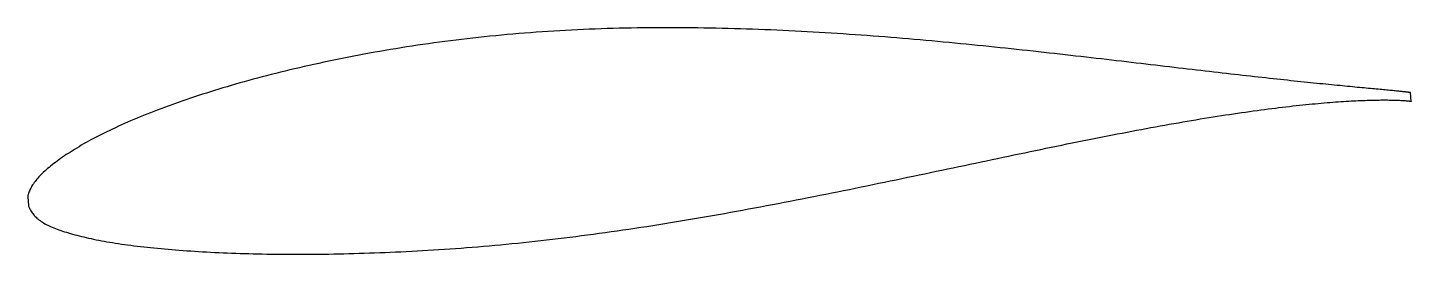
# Model space of a CAD drawing. Header units: metres. Extents: x -24.5 to 49.1, y -4.6 to 7.5.
import ezdxf

# ---------------------------------------------------------------- set-up
doc = ezdxf.new("R2010")
doc.units = ezdxf.units.M

msp = doc.modelspace()

# ---------------------------------------------------------------- linework, layer by layer
msp.add_lwpolyline([(49.102, 4.003), (49.101, 4.003), (49.096, 4.004), (49.089, 4.005), (49.079, 4.007), (49.066, 4.009), (49.051, 4.012), (49.032, 4.015), (49.011, 4.018), (48.987, 4.021), (48.959, 4.024), (48.93, 4.028), (48.897, 4.032), (48.861, 4.036), (48.823, 4.041), (48.782, 4.045), (48.738, 4.05), (48.691, 4.055), (48.642, 4.06), (48.589, 4.066), (48.534, 4.071), (48.476, 4.077), (48.415, 4.083), (48.352, 4.09), (48.285, 4.096), (48.216, 4.103), (48.144, 4.11), (48.07, 4.117), (47.992, 4.124), (47.912, 4.132), (47.829, 4.139), (47.744, 4.147), (47.655, 4.156), (47.564, 4.164), (47.47, 4.173), (47.374, 4.182), (47.274, 4.191), (47.172, 4.201), (47.068, 4.21), (46.96, 4.22), (46.85, 4.231), (46.738, 4.241), (46.622, 4.252), (46.504, 4.263), (46.383, 4.274), (46.26, 4.286), (46.134, 4.298), (46.006, 4.31), (45.875, 4.322), (45.741, 4.335), (45.604, 4.348), (45.465, 4.362), (45.324, 4.375), (45.18, 4.39), (45.033, 4.404), (44.884, 4.419), (44.732, 4.433), (44.578, 4.449), (44.421, 4.464), (44.262, 4.48), (44.101, 4.497), (43.936, 4.513), (43.77, 4.531), (43.601, 4.548), (43.429, 4.566), (43.255, 4.584), (43.079, 4.602), (42.9, 4.621), (42.719, 4.64), (42.536, 4.66), (42.35, 4.68), (42.162, 4.7), (41.971, 4.72), (41.778, 4.741), (41.583, 4.763), (41.386, 4.784), (41.186, 4.806), (40.985, 4.828), (40.78, 4.851), (40.574, 4.874), (40.366, 4.897), (40.155, 4.921), (39.942, 4.944), (39.727, 4.969), (39.51, 4.993), (39.29, 5.018), (39.069, 5.044), (38.845, 5.069), (38.62, 5.095), (38.392, 5.121), (38.163, 5.147), (37.931, 5.174), (37.697, 5.201), (37.462, 5.228), (37.224, 5.256), (36.984, 5.284), (36.743, 5.312), (36.5, 5.34), (36.254, 5.369), (36.007, 5.398), (35.758, 5.427), (35.507, 5.456), (35.255, 5.486), (35, 5.516), (34.744, 5.546), (34.486, 5.576), (34.226, 5.606), (33.965, 5.637), (33.702, 5.668), (33.437, 5.699), (33.171, 5.73), (32.903, 5.761), (32.633, 5.792), (32.362, 5.824), (32.089, 5.855), (31.815, 5.887), (31.539, 5.918), (31.261, 5.95), (30.982, 5.982), (30.702, 6.014), (30.42, 6.045), (30.137, 6.077), (29.853, 6.109), (29.567, 6.141), (29.28, 6.172), (28.991, 6.204), (28.701, 6.236), (28.41, 6.267), (28.118, 6.298), (27.824, 6.33), (27.529, 6.361), (27.233, 6.392), (26.936, 6.423), (26.638, 6.453), (26.338, 6.484), (26.038, 6.515), (25.736, 6.545), (25.434, 6.574), (25.13, 6.604), (24.825, 6.633), (24.52, 6.663), (24.213, 6.691), (23.906, 6.72), (23.598, 6.748), (23.289, 6.776), (22.978, 6.803), (22.668, 6.831), (22.356, 6.858), (22.044, 6.884), (21.73, 6.91), (21.417, 6.935), (21.102, 6.96), (20.787, 6.985), (20.471, 7.009), (20.154, 7.032), (19.837, 7.055), (19.52, 7.078), (19.201, 7.1), (18.883, 7.122), (18.563, 7.143), (18.244, 7.163), (17.924, 7.182), (17.603, 7.202), (17.282, 7.22), (16.961, 7.238), (16.639, 7.255), (16.317, 7.272), (15.995, 7.288), (15.672, 7.303), (15.349, 7.318), (15.026, 7.332), (14.703, 7.345), (14.38, 7.358), (14.056, 7.37), (13.733, 7.381), (13.409, 7.391), (13.085, 7.401), (12.762, 7.409), (12.438, 7.418), (12.114, 7.425), (11.79, 7.431), (11.466, 7.437), (11.143, 7.441), (10.819, 7.445), (10.496, 7.448), (10.173, 7.45), (9.85, 7.452), (9.527, 7.452), (9.205, 7.451), (8.882, 7.45), (8.56, 7.447), (8.239, 7.444), (7.917, 7.44), (7.596, 7.434), (7.276, 7.428), (6.956, 7.421), (6.636, 7.413), (6.317, 7.403), (5.998, 7.393), (5.68, 7.382), (5.362, 7.369), (5.045, 7.356), (4.729, 7.342), (4.413, 7.326), (4.098, 7.31), (3.783, 7.292), (3.469, 7.274), (3.156, 7.254), (2.844, 7.233), (2.532, 7.212), (2.222, 7.189), (1.912, 7.165), (1.602, 7.14), (1.294, 7.114), (0.987, 7.087), (0.68, 7.059), (0.375, 7.03), (0.07, 7), (-0.234, 6.969), (-0.536, 6.937), (-0.838, 6.904), (-1.139, 6.869), (-1.438, 6.834), (-1.737, 6.798), (-2.034, 6.761), (-2.33, 6.723), (-2.625, 6.683), (-2.919, 6.643), (-3.212, 6.602), (-3.503, 6.56), (-3.793, 6.518), (-4.082, 6.474), (-4.37, 6.43), (-4.657, 6.385), (-4.942, 6.338), (-5.225, 6.292), (-5.508, 6.244), (-5.789, 6.196), (-6.068, 6.146), (-6.346, 6.096), (-6.623, 6.046), (-6.898, 5.995), (-7.172, 5.943), (-7.444, 5.89), (-7.715, 5.837), (-7.984, 5.783), (-8.252, 5.729), (-8.518, 5.674), (-8.782, 5.618), (-9.045, 5.561), (-9.306, 5.505), (-9.566, 5.447), (-9.823, 5.389), (-10.079, 5.33), (-10.334, 5.271), (-10.586, 5.211), (-10.837, 5.15), (-11.086, 5.09), (-11.334, 5.028), (-11.579, 4.966), (-11.823, 4.904), (-12.065, 4.841), (-12.305, 4.777), (-12.543, 4.713), (-12.779, 4.649), (-13.013, 4.584), (-13.245, 4.519), (-13.475, 4.453), (-13.704, 4.387), (-13.93, 4.321), (-14.154, 4.254), (-14.377, 4.187), (-14.597, 4.12), (-14.815, 4.052), (-15.032, 3.984), (-15.246, 3.915), (-15.458, 3.847), (-15.667, 3.778), (-15.875, 3.709), (-16.081, 3.639), (-16.284, 3.569), (-16.485, 3.499), (-16.684, 3.429), (-16.881, 3.359), (-17.076, 3.289), (-17.268, 3.218), (-17.458, 3.147), (-17.646, 3.076), (-17.832, 3.005), (-18.015, 2.934), (-18.196, 2.862), (-18.375, 2.79), (-18.551, 2.719), (-18.725, 2.647), (-18.896, 2.575), (-19.066, 2.503), (-19.233, 2.431), (-19.397, 2.359), (-19.559, 2.287), (-19.719, 2.215), (-19.876, 2.143), (-20.031, 2.071), (-20.183, 1.999), (-20.333, 1.926), (-20.48, 1.854), (-20.625, 1.782), (-20.767, 1.71), (-20.907, 1.637), (-21.045, 1.565), (-21.179, 1.493), (-21.312, 1.421), (-21.441, 1.349), (-21.568, 1.277), (-21.693, 1.205), (-21.815, 1.133), (-21.934, 1.062), (-22.051, 0.991), (-22.165, 0.92), (-22.277, 0.849), (-22.386, 0.779), (-22.492, 0.709), (-22.596, 0.639), (-22.697, 0.57), (-22.796, 0.501), (-22.892, 0.433), (-22.985, 0.366), (-23.076, 0.298), (-23.164, 0.231), (-23.249, 0.165), (-23.331, 0.1), (-23.411, 0.034), (-23.489, -0.03), (-23.563, -0.095), (-23.635, -0.159), (-23.704, -0.222), (-23.77, -0.285), (-23.834, -0.348), (-23.895, -0.411), (-23.953, -0.472), (-24.009, -0.534), (-24.061, -0.595), (-24.111, -0.656), (-24.159, -0.716), (-24.203, -0.776), (-24.245, -0.835), (-24.284, -0.893), (-24.32, -0.951), (-24.354, -1.008), (-24.385, -1.064), (-24.413, -1.119), (-24.438, -1.173), (-24.461, -1.226), (-24.481, -1.277), (-24.498, -1.325), (-24.513, -1.372), (-24.525, -1.414), (-24.534, -1.453), (-24.542, -1.486), (-24.547, -1.511), (-24.55, -1.528), (-24.514, -1.998), (-24.513, -2.002), (-24.507, -2.013), (-24.499, -2.031), (-24.487, -2.057), (-24.472, -2.092), (-24.453, -2.134), (-24.431, -2.179), (-24.406, -2.227), (-24.378, -2.276), (-24.348, -2.325), (-24.314, -2.375), (-24.278, -2.424), (-24.239, -2.473), (-24.197, -2.521), (-24.153, -2.568), (-24.105, -2.615), (-24.055, -2.661), (-24.003, -2.706), (-23.947, -2.75), (-23.889, -2.793), (-23.828, -2.836), (-23.765, -2.877), (-23.698, -2.918), (-23.63, -2.958), (-23.558, -2.998), (-23.484, -3.036), (-23.406, -3.074), (-23.327, -3.111), (-23.244, -3.147), (-23.159, -3.183), (-23.071, -3.218), (-22.981, -3.252), (-22.888, -3.286), (-22.792, -3.319), (-22.694, -3.352), (-22.593, -3.385), (-22.489, -3.417), (-22.382, -3.448), (-22.273, -3.48), (-22.162, -3.511), (-22.047, -3.542), (-21.93, -3.573), (-21.811, -3.603), (-21.689, -3.633), (-21.564, -3.663), (-21.437, -3.692), (-21.307, -3.721), (-21.174, -3.75), (-21.039, -3.779), (-20.902, -3.807), (-20.762, -3.834), (-20.619, -3.861), (-20.474, -3.888), (-20.327, -3.914), (-20.177, -3.94), (-20.024, -3.965), (-19.869, -3.99), (-19.712, -4.014), (-19.552, -4.038), (-19.39, -4.061), (-19.225, -4.084), (-19.058, -4.106), (-18.889, -4.128), (-18.717, -4.149), (-18.543, -4.169), (-18.366, -4.189), (-18.188, -4.209), (-18.006, -4.228), (-17.823, -4.247), (-17.637, -4.266), (-17.449, -4.283), (-17.259, -4.3), (-17.067, -4.317), (-16.872, -4.334), (-16.675, -4.35), (-16.476, -4.365), (-16.275, -4.38), (-16.071, -4.394), (-15.866, -4.408), (-15.658, -4.421), (-15.448, -4.434), (-15.236, -4.446), (-15.022, -4.458), (-14.806, -4.47), (-14.588, -4.481), (-14.367, -4.491), (-14.145, -4.501), (-13.921, -4.51), (-13.695, -4.519), (-13.466, -4.527), (-13.236, -4.535), (-13.004, -4.542), (-12.77, -4.548), (-12.534, -4.554), (-12.296, -4.56), (-12.057, -4.565), (-11.815, -4.569), (-11.572, -4.573), (-11.327, -4.576), (-11.08, -4.578), (-10.831, -4.58), (-10.581, -4.581), (-10.328, -4.582), (-10.075, -4.582), (-9.819, -4.582), (-9.562, -4.58), (-9.303, -4.578), (-9.042, -4.576), (-8.78, -4.573), (-8.517, -4.569), (-8.251, -4.565), (-7.985, -4.559), (-7.716, -4.553), (-7.446, -4.547), (-7.175, -4.54), (-6.902, -4.532), (-6.628, -4.524), (-6.352, -4.515), (-6.075, -4.505), (-5.797, -4.494), (-5.517, -4.483), (-5.236, -4.472), (-4.954, -4.459), (-4.67, -4.446), (-4.385, -4.432), (-4.099, -4.418), (-3.811, -4.402), (-3.523, -4.386), (-3.233, -4.369), (-2.942, -4.352), (-2.65, -4.333), (-2.356, -4.314), (-2.062, -4.294), (-1.767, -4.273), (-1.47, -4.252), (-1.173, -4.229), (-0.874, -4.206), (-0.575, -4.182), (-0.275, -4.156), (0.027, -4.13), (0.329, -4.104), (0.632, -4.076), (0.936, -4.047), (1.24, -4.017), (1.546, -3.987), (1.852, -3.956), (2.159, -3.924), (2.467, -3.89), (2.775, -3.856), (3.084, -3.821), (3.394, -3.785), (3.705, -3.749), (4.016, -3.711), (4.327, -3.673), (4.64, -3.634), (4.952, -3.594), (5.266, -3.553), (5.579, -3.511), (5.894, -3.468), (6.208, -3.425), (6.524, -3.381), (6.839, -3.336), (7.155, -3.29), (7.471, -3.244), (7.788, -3.196), (8.105, -3.148), (8.422, -3.099), (8.739, -3.05), (9.057, -3), (9.375, -2.949), (9.693, -2.898), (10.011, -2.846), (10.33, -2.793), (10.648, -2.74), (10.967, -2.686), (11.286, -2.631), (11.605, -2.576), (11.924, -2.52), (12.242, -2.464), (12.561, -2.408), (12.88, -2.351), (13.199, -2.293), (13.517, -2.235), (13.836, -2.176), (14.154, -2.117), (14.472, -2.058), (14.791, -1.999), (15.108, -1.939), (15.426, -1.878), (15.743, -1.817), (16.061, -1.756), (16.377, -1.695), (16.694, -1.633), (17.01, -1.572), (17.326, -1.509), (17.641, -1.447), (17.956, -1.385), (18.271, -1.322), (18.585, -1.259), (18.899, -1.196), (19.212, -1.133), (19.525, -1.069), (19.837, -1.006), (20.148, -0.942), (20.459, -0.878), (20.769, -0.814), (21.079, -0.751), (21.388, -0.687), (21.696, -0.623), (22.004, -0.558), (22.311, -0.495), (22.617, -0.431), (22.922, -0.367), (23.227, -0.303), (23.53, -0.239), (23.833, -0.175), (24.135, -0.112), (24.436, -0.048), (24.737, 0.015), (25.036, 0.078), (25.334, 0.141), (25.632, 0.203), (25.928, 0.266), (26.223, 0.328), (26.518, 0.39), (26.811, 0.452), (27.103, 0.513), (27.394, 0.574), (27.684, 0.634), (27.973, 0.695), (28.261, 0.755), (28.547, 0.814), (28.833, 0.874), (29.117, 0.933), (29.399, 0.991), (29.681, 1.049), (29.961, 1.107), (30.24, 1.164), (30.518, 1.22), (30.794, 1.277), (31.069, 1.332), (31.342, 1.387), (31.615, 1.442), (31.885, 1.496), (32.154, 1.549), (32.422, 1.602), (32.688, 1.655), (32.953, 1.707), (33.216, 1.758), (33.478, 1.808), (33.738, 1.858), (33.997, 1.908), (34.253, 1.956), (34.509, 2.005), (34.762, 2.052), (35.014, 2.098), (35.264, 2.144), (35.513, 2.19), (35.76, 2.234), (36.005, 2.278), (36.248, 2.321), (36.49, 2.364), (36.73, 2.406), (36.968, 2.447), (37.204, 2.487), (37.438, 2.527), (37.67, 2.565), (37.901, 2.604), (38.13, 2.641), (38.356, 2.678), (38.581, 2.713), (38.804, 2.749), (39.025, 2.783), (39.244, 2.817), (39.46, 2.85), (39.675, 2.882), (39.888, 2.913), (40.099, 2.944), (40.307, 2.974), (40.514, 3.003), (40.718, 3.031), (40.921, 3.059), (41.121, 3.086), (41.319, 3.112), (41.515, 3.138), (41.709, 3.162), (41.9, 3.186), (42.09, 3.21), (42.277, 3.232), (42.462, 3.254), (42.644, 3.275), (42.825, 3.296), (43.003, 3.315), (43.178, 3.334), (43.352, 3.353), (43.523, 3.37), (43.692, 3.387), (43.858, 3.403), (44.022, 3.418), (44.184, 3.433), (44.343, 3.447), (44.5, 3.461), (44.655, 3.474), (44.807, 3.486), (44.956, 3.497), (45.103, 3.508), (45.248, 3.518), (45.39, 3.528), (45.53, 3.537), (45.667, 3.546), (45.802, 3.554), (45.934, 3.561), (46.064, 3.568), (46.191, 3.575), (46.315, 3.58), (46.437, 3.586), (46.557, 3.59), (46.674, 3.595), (46.788, 3.599), (46.9, 3.602), (47.009, 3.605), (47.115, 3.608), (47.219, 3.61), (47.32, 3.611), (47.418, 3.613), (47.514, 3.614), (47.607, 3.614), (47.698, 3.614), (47.785, 3.614), (47.87, 3.614), (47.953, 3.613), (48.032, 3.612), (48.109, 3.611), (48.184, 3.609), (48.255, 3.607), (48.324, 3.605), (48.39, 3.603), (48.453, 3.601), (48.514, 3.598), (48.571, 3.595), (48.626, 3.592), (48.678, 3.589), (48.728, 3.586), (48.775, 3.583), (48.818, 3.58), (48.859, 3.576), (48.898, 3.573), (48.933, 3.57), (48.966, 3.567), (48.996, 3.563), (49.023, 3.56), (49.047, 3.557), (49.068, 3.554), (49.087, 3.552), (49.102, 3.549), (49.115, 3.547), (49.125, 3.545), (49.132, 3.544), (49.137, 3.543), (49.138, 3.542), (49.102, 4.003)], close=True)

doc.saveas('drawing.dxf')
